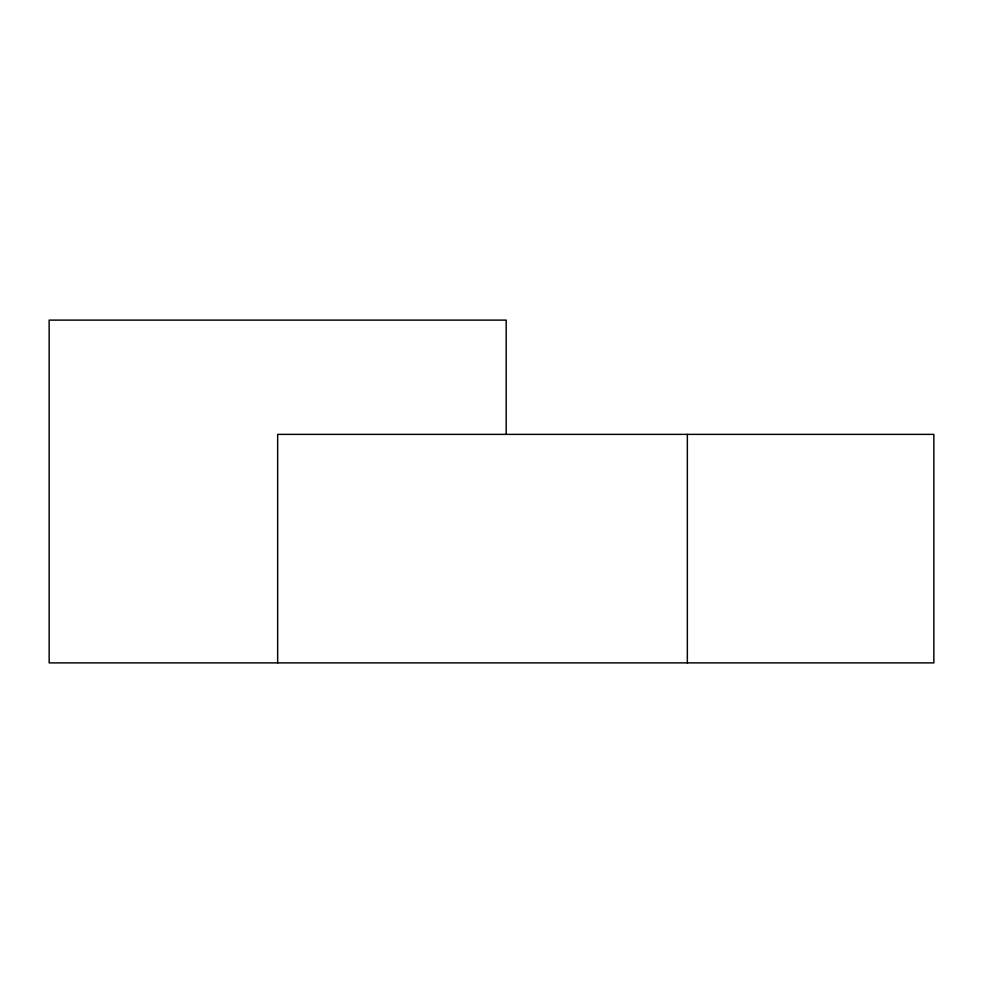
<?xml version="1.0" encoding="UTF-8"?>
<svg xmlns="http://www.w3.org/2000/svg" width="983" height="983" viewBox="0 0 983 983"><rect width="100%" height="100%" fill="white"/><g stroke="black" fill="none" stroke-linecap="round" stroke-linejoin="round"><path stroke-width="1.47" d="M687.35 434.375L687.35 662.886M506.184 434.375L506.184 320.114L49.15 320.114L49.15 662.886L933.85 662.886L933.85 434.375L277.661 434.375L277.661 662.886"/></g></svg>
